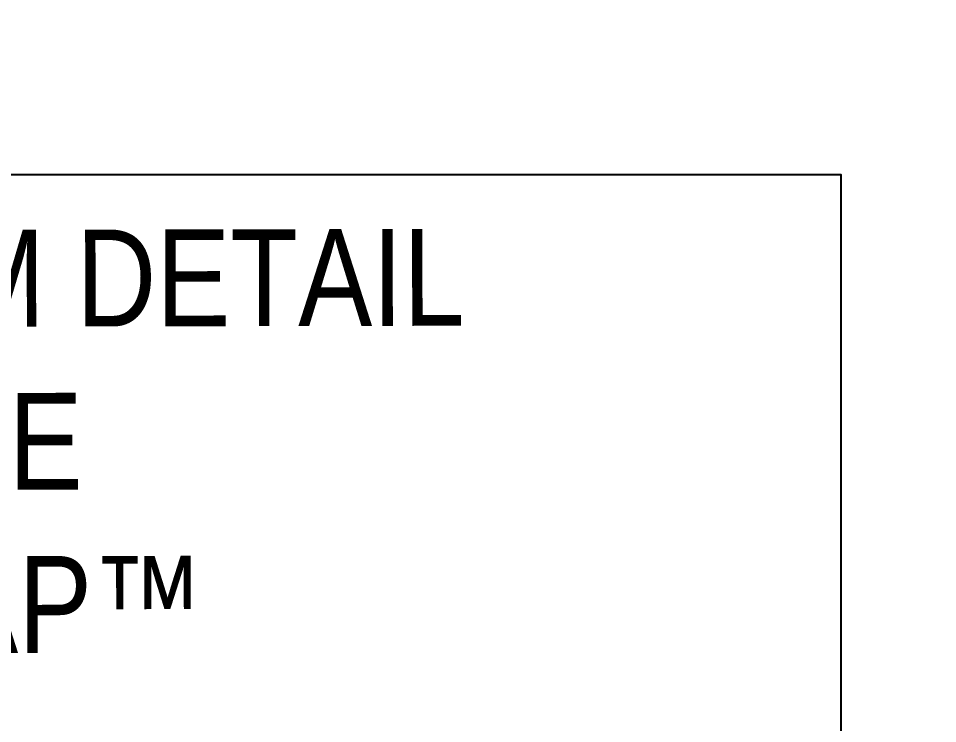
# Model space of a CAD drawing. Header units: inches. Extents: x -20.8 to 74.7, y -53.7 to 19.1.
# Drawn here: x -7.428 to -6.243, y 12.407 to 13.318 of the extents above; entities that cross this region are included whole.
import ezdxf

# ---------------------------------------------------------------- set-up
doc = ezdxf.new("R2010")
doc.units = ezdxf.units.IN
doc.header["$MEASUREMENT"] = 0
for name, color, linetype, lineweight in [('.ATI-TEXT', 7, 'Continuous', 0), ('G-ANNO-TTLB', 7, 'Continuous', 0), ('TYVEK', 7, 'Continuous', 0)]:
    doc.layers.add(name, color=color, linetype=linetype, lineweight=lineweight)

# ---------------------------------------------------------------- blocks, each defined once
blk = doc.blocks.new('Block_627')
at = {"layer": '.ATI-TEXT', "char_height": 0.2, "attachment_point": 7, "rotation": 0.1123}
for s, insert in [('\\C18;\\c0;\\FArial Narrow|b0|i0|c1;\\H0.125037;\\W0.999992;OPTIONAL BACKDAM DETAIL', (-8.8659, 12.9153)), ('\\C18;\\c0;\\FArial Narrow|b0|i0|c1;\\H0.125037;\\W0.999992;WHEN USING 9" WIDE', (-8.8602, 12.7047)), ('\\C18;\\c0;\\FArial Narrow|b0|i0|c1;\\H0.125037;\\W0.999992;DUPONT™FLEXWRAP™', (-8.8686, 12.494))]:
    blk.add_mtext(s, dxfattribs=dict(at, insert=insert))

msp = doc.modelspace()

# ---------------------------------------------------------------- hatches: boundary and pattern name
at = {"layer": 'G-ANNO-TTLB', "true_color": 0xb9529f, "transparency": 33554687}
h = msp.add_hatch(color=233, dxfattribs=at)
edge = h.paths.add_edge_path()
edge.add_spline(control_points=[(20.0342, -15.1346), (20.0342, -15.1346), (-20.6658, -15.1346), (-20.6658, -15.1346), (-20.6658, -15.1346), (-20.6658, 19.0008), (-20.6658, 19.0008), (-20.6658, 19.0008), (20.0342, 19.0008), (20.0342, 19.0008), (20.0342, 19.0008), (20.0342, -15.1346), (20.0342, -15.1346)], knot_values=[0, 0, 0, 0, 1, 1, 1, 2, 2, 2, 3, 3, 3, 4, 4, 4, 4], degree=3, periodic=0)
edge = h.paths.add_edge_path()
edge.add_spline(control_points=[(-20.5408, 18.8757), (-20.5408, 18.8757), (-20.5408, -15.0095), (-20.5408, -15.0095), (-20.5408, -15.0095), (19.9092, -15.0095), (19.9092, -15.0095), (19.9092, -15.0095), (19.9092, 18.8757), (19.9092, 18.8757), (19.9092, 18.8757), (-20.5408, 18.8757), (-20.5408, 18.8757)], knot_values=[0, 0, 0, 0, 1, 1, 1, 2, 2, 2, 3, 3, 3, 4, 4, 4, 4], degree=3, periodic=0)
edge.add_line((-20.5408, 18.8757), (-20.5408, 18.8757))

# ---------------------------------------------------------------- linework, layer by layer
at = {"layer": 'G-ANNO-TTLB'}
for points in [[(20.0342, -15.1346), (20.0342, -15.1346), (-20.6658, -15.1346), (-20.6658, -15.1346), (-20.6658, -15.1346), (-20.6658, 19.0008), (-20.6658, 19.0008), (-20.6658, 19.0008), (20.0342, 19.0008), (20.0342, 19.0008), (20.0342, 19.0008), (20.0342, -15.1346), (20.0342, -15.1346)], [(-20.5408, 18.8757), (-20.5408, 18.8757), (-20.5408, -15.0095), (-20.5408, -15.0095), (-20.5408, -15.0095), (19.9092, -15.0095), (19.9092, -15.0095), (19.9092, -15.0095), (19.9092, 18.8757), (19.9092, 18.8757), (19.9092, 18.8757), (-20.5408, 18.8757), (-20.5408, 18.8757)]]:
    msp.add_open_spline(points, degree=3, knots=[0, 0, 0, 0, 1, 1, 1, 2, 2, 2, 3, 3, 3, 4, 4, 4, 4], dxfattribs=at)
at = {"layer": 'TYVEK', "color": 18, "lineweight": 25, "true_color": 0x000000}
msp.add_lwpolyline([(-8.9347, 13.1161), (-6.3674, 13.1161), (-6.3674, 11.0006), (-8.9347, 11.0006)], close=True, dxfattribs=at)

# ---------------------------------------------------------------- block references
at = {"layer": '.ATI-TEXT'}
msp.add_blockref('Block_627', (0, 0), dxfattribs=at)

doc.saveas('drawing.dxf')
